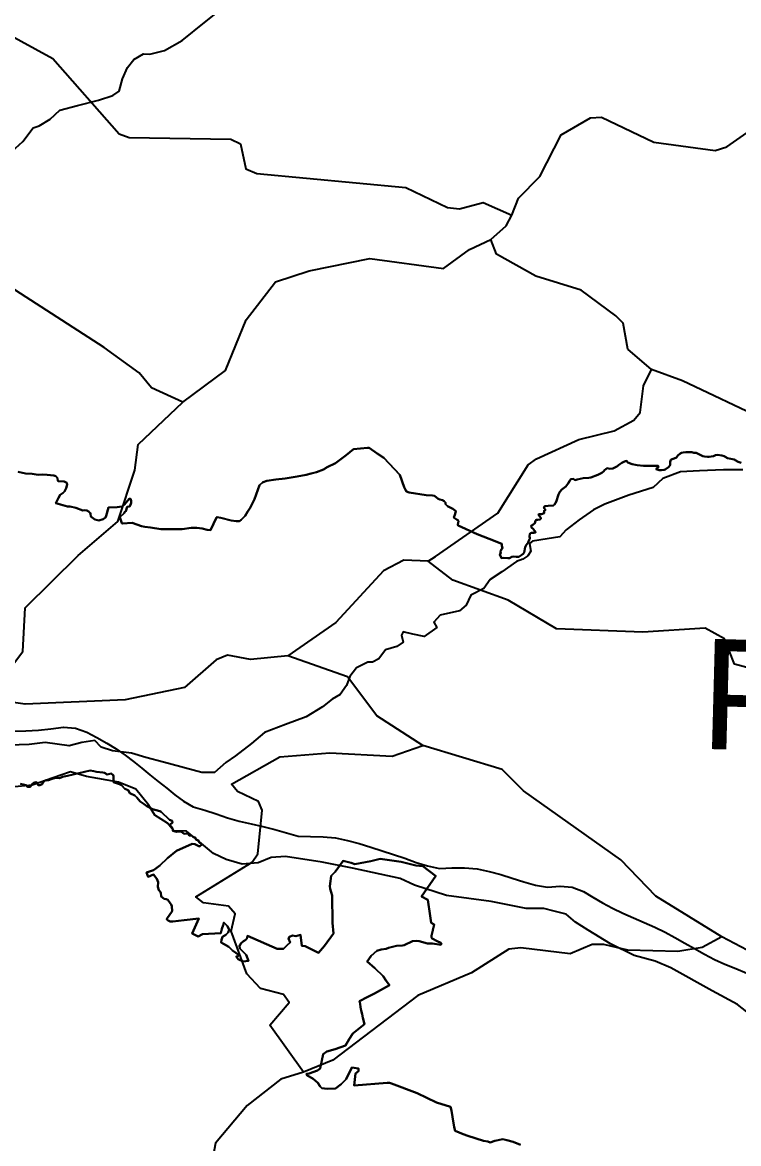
# Model space of a CAD drawing. Header units: metres. Extents: x 13.21 to 19.52, y 42.14 to 46.62.
# Drawn here: x 16.9853 to 17.1312, y 45.3809 to 45.6093 of the extents above; entities that cross this region are included whole.
import ezdxf

# ---------------------------------------------------------------- set-up
doc = ezdxf.new("R2010")
doc.units = ezdxf.units.M
doc.header["$MEASUREMENT"] = 0
for name, color, linetype in [('CESTE', 5, 'Continuous'), ('hr', 9, 'Continuous'), ('naziv_manji', 1, 'Continuous'), ('PRUGE', 7, 'Continuous'), ('RIJEKE', 4, 'Continuous')]:
    doc.layers.add(name, color=color, linetype=linetype)
doc.styles.get("Standard").update_dxf_attribs({"font": 'arial.ttf'})

msp = doc.modelspace()

# ---------------------------------------------------------------- linework, layer by layer
at = {"layer": 'CESTE'}
msp.add_line((17.06796, 45.49957), (17.06946, 45.50049), dxfattribs=at)
for points in [[(16.96383, 45.62035), (16.96847, 45.61604), (16.97472, 45.61296), (16.98141, 45.60751), (16.99148, 45.60196), (17.00497, 45.5866), (17.00702, 45.58585), (17.02775, 45.58556), (17.02968, 45.58461), (17.03076, 45.5795), (17.033, 45.57855), (17.0634, 45.57567), (17.07187, 45.57162), (17.07431, 45.57136), (17.07912, 45.57267), (17.08498, 45.57009)], [(17.08498, 45.57009), (17.08637, 45.57353), (17.09068, 45.57797), (17.09505, 45.58644), (17.10101, 45.5899), (17.10325, 45.59004), (17.11389, 45.58493), (17.12641, 45.58326), (17.12879, 45.584), (17.13784, 45.59028), (17.14971, 45.59358), (17.15224, 45.59335), (17.16047, 45.589), (17.16284, 45.58868), (17.18078, 45.58937), (17.1833, 45.58996), (17.18467, 45.59323), (17.18711, 45.59321), (17.18894, 45.59176), (17.19359, 45.59281), (17.2227, 45.59352)], [(17.01795, 45.53194), (17.01154, 45.5349), (17.00901, 45.53795), (17.00189, 45.54312), (16.97733, 45.55891), (16.96564, 45.56592), (16.95703, 45.56988), (16.95524, 45.57113), (16.95352, 45.57632), (16.94619, 45.57461), (16.93967, 45.57471)], [(17.0807, 45.56507), (17.08384, 45.56786), (17.08498, 45.57009)], [(17.01795, 45.53194), (17.02662, 45.53843), (17.03084, 45.54876), (17.03681, 45.55647), (17.04371, 45.55875), (17.05602, 45.5612), (17.07106, 45.5592), (17.07638, 45.56309), (17.0807, 45.56507)], [(17.11347, 45.53858), (17.10862, 45.54275), (17.10764, 45.54806), (17.1062, 45.54953), (17.09914, 45.55476), (17.08984, 45.55764), (17.08186, 45.56213), (17.0807, 45.56507)], [(17.06946, 45.50049), (17.08214, 45.50934), (17.0883, 45.5192), (17.09003, 45.52043), (17.09862, 45.52432), (17.10583, 45.52612), (17.10987, 45.52832), (17.11116, 45.52987), (17.11178, 45.53526), (17.11347, 45.53858)], [(17.183, 45.51792), (17.16928, 45.52272), (17.16194, 45.52785), (17.15717, 45.52761), (17.14642, 45.53265), (17.14405, 45.53285), (17.1393, 45.52862), (17.1367, 45.52827), (17.11979, 45.53631), (17.11347, 45.53858)], [(16.99659, 45.50072), (17.00471, 45.50764), (17.00817, 45.51807), (17.00886, 45.52335), (17.01795, 45.53194)], [(16.97953, 45.4713), (16.98054, 45.47482), (16.98534, 45.48113), (16.98578, 45.49007), (16.99659, 45.50072)], [(17.06796, 45.49957), (17.063, 45.49974), (17.05881, 45.4976), (17.04913, 45.48705), (17.03931, 45.48029)], [(17.19138, 45.47953), (17.18712, 45.47753), (17.18219, 45.47667), (17.17288, 45.47955), (17.16909, 45.48203), (17.16691, 45.48211), (17.16005, 45.47944), (17.15284, 45.47448), (17.14811, 45.47305), (17.14309, 45.47305), (17.13744, 45.47669), (17.13034, 45.47854), (17.12834, 45.48372), (17.12441, 45.48591), (17.11171, 45.48512), (17.09408, 45.48576), (17.08425, 45.49159), (17.07293, 45.49571), (17.06796, 45.49957)], [(17.03931, 45.48029), (17.03175, 45.4795), (17.02703, 45.4804), (17.02475, 45.47945), (17.01829, 45.47381), (17.00617, 45.47128), (16.98579, 45.4704), (16.97953, 45.4713)], [(17.06685, 45.46201), (17.05746, 45.46803), (17.05149, 45.47598), (17.03931, 45.48029)], [(17.04251, 45.39544), (17.03564, 45.405), (17.03962, 45.40961), (17.03848, 45.41126), (17.03378, 45.4125), (17.03099, 45.41547), (17.02778, 45.42419), (17.02863, 45.42769), (17.02725, 45.42923), (17.02216, 45.42992), (17.02061, 45.43116), (17.03207, 45.43826), (17.03323, 45.4399), (17.03413, 45.44883), (17.03333, 45.45058), (17.02909, 45.4526), (17.02783, 45.45411), (17.03771, 45.4597), (17.0479, 45.46051), (17.06058, 45.45983), (17.06685, 45.46201)], [(17.1278, 45.42302), (17.11431, 45.43129), (17.10719, 45.43871), (17.08734, 45.45273), (17.08299, 45.45713), (17.06685, 45.46201)], [(17.1278, 45.42302), (17.12376, 45.42083), (17.11882, 45.42002), (17.10865, 45.42032), (17.10373, 45.42143), (17.10132, 45.42145), (17.09688, 45.41956), (17.0868, 45.4208), (17.08435, 45.42048), (17.07678, 45.41567), (17.06585, 45.41104), (17.04851, 45.3979), (17.04251, 45.39544)], [(17.16041, 45.41564), (17.15533, 45.41554), (17.14038, 45.41768), (17.13555, 45.41894), (17.1278, 45.42302)], [(17.04251, 45.39544), (17.03788, 45.394), (17.03103, 45.38867), (17.0246, 45.38095), (17.02322, 45.37387), (17.01833, 45.37287), (17.00817, 45.37228), (17.00108, 45.37025), (16.9946, 45.36739), (16.98728, 45.36589), (16.98313, 45.36402), (16.97544, 45.36376), (16.97139, 45.36164), (16.96513, 45.35391)]]:
    msp.add_lwpolyline(points, dxfattribs=at)
at = {"layer": 'hr'}
for points in [[(16.98439, 45.51775), (16.98591, 45.51744), (16.98721, 45.51733), (16.98845, 45.51714), (16.98936, 45.51722), (16.99028, 45.51716), (16.99162, 45.51699), (16.99203, 45.51688), (16.99236, 45.5166), (16.99246, 45.51605), (16.99256, 45.51589), (16.99376, 45.51581), (16.99431, 45.51549), (16.99437, 45.51516), (16.99419, 45.51441), (16.9938, 45.51376), (16.99357, 45.51348), (16.99297, 45.51305), (16.99258, 45.51246), (16.99209, 45.51139), (16.99445, 45.51072), (16.99495, 45.51071), (16.99616, 45.5104), (16.99757, 45.50988), (16.99794, 45.50995), (16.99841, 45.50987), (16.99886, 45.50962), (16.99906, 45.5094), (16.99913, 45.50921), (16.99917, 45.50866), (17.00001, 45.50806), (17.00081, 45.50786), (17.00172, 45.50813), (17.00193, 45.50823), (17.00215, 45.50844), (17.00233, 45.50879), (17.00277, 45.51052), (17.00454, 45.51056), (17.0055, 45.51068), (17.00591, 45.51094), (17.00606, 45.51108), (17.00697, 45.51226), (17.00728, 45.51223), (17.00743, 45.51186), (17.0074, 45.51144), (17.00729, 45.51106), (17.00706, 45.51067), (17.00661, 45.51063), (17.00632, 45.50976), (17.00611, 45.50962), (17.006, 45.50935), (17.00508, 45.50851), (17.00552, 45.50729), (17.00566, 45.50726), (17.00763, 45.50739), (17.00949, 45.5067), (17.01017, 45.50654), (17.01132, 45.50642), (17.01345, 45.50611), (17.01779, 45.50607), (17.01965, 45.50632), (17.0208, 45.50636), (17.0219, 45.5062), (17.02291, 45.50592), (17.02358, 45.50589), (17.02477, 45.50844), (17.02496, 45.50851), (17.02571, 45.50839), (17.02778, 45.50783), (17.02883, 45.5077), (17.02947, 45.50769), (17.02982, 45.50795), (17.03063, 45.5088), (17.03109, 45.5096), (17.03165, 45.51044), (17.03215, 45.51138), (17.03251, 45.51218), (17.03357, 45.51505), (17.03416, 45.51559), (17.03429, 45.51563), (17.03508, 45.5159), (17.03688, 45.51619), (17.03879, 45.5164), (17.04126, 45.51679), (17.04306, 45.51714), (17.0441, 45.51745), (17.04519, 45.51766), (17.04662, 45.51827), (17.04738, 45.51871), (17.04908, 45.51953), (17.04988, 45.52017), (17.05125, 45.52116), (17.05274, 45.52237), (17.05556, 45.52264), (17.05593, 45.52266), (17.05754, 45.52151), (17.05893, 45.52059), (17.06215, 45.51717), (17.06301, 45.51466), (17.06334, 45.5141), (17.06354, 45.51377), (17.06409, 45.51358), (17.06755, 45.51299), (17.06879, 45.51292), (17.06925, 45.51285), (17.07, 45.51229), (17.07033, 45.51212), (17.07082, 45.51196), (17.07122, 45.51177), (17.07144, 45.51154), (17.07145, 45.51118), (17.07187, 45.51079), (17.07294, 45.51023), (17.07347, 45.50982), (17.07357, 45.50971), (17.07328, 45.50877), (17.07315, 45.50852), (17.07324, 45.50837), (17.07384, 45.50797), (17.074, 45.5079), (17.07413, 45.50769), (17.074, 45.50701), (17.07407, 45.50685), (17.07791, 45.50506), (17.08039, 45.5041), (17.08292, 45.50307), (17.08295, 45.50292), (17.08291, 45.50265), (17.08306, 45.50226), (17.08272, 45.50173), (17.08266, 45.50146), (17.08271, 45.50123), (17.08256, 45.50091), (17.08288, 45.50019), (17.08333, 45.50023), (17.08415, 45.50018), (17.08454, 45.50016), (17.08501, 45.50047), (17.08534, 45.50049), (17.08589, 45.50045), (17.08644, 45.50046), (17.08703, 45.50082), (17.08729, 45.50108), (17.0875, 45.50135), (17.0877, 45.5024), (17.08787, 45.5028), (17.08808, 45.50306), (17.0883, 45.50333), (17.08854, 45.50391), (17.08868, 45.50409), (17.08868, 45.50429), (17.08856, 45.5045), (17.08855, 45.50471), (17.08863, 45.505), (17.08868, 45.5051), (17.08895, 45.50531), (17.08953, 45.5053), (17.08978, 45.50539), (17.08977, 45.50566), (17.08959, 45.50574), (17.0893, 45.50612), (17.08905, 45.50632), (17.08896, 45.50652), (17.08894, 45.50677), (17.08927, 45.50698), (17.08965, 45.50729), (17.08983, 45.50781), (17.08996, 45.50798), (17.0903, 45.50796), (17.09073, 45.50803), (17.09086, 45.50818), (17.09089, 45.50839), (17.09059, 45.50871), (17.0904, 45.50899), (17.09046, 45.50912), (17.09064, 45.50911), (17.09102, 45.50913), (17.09156, 45.50935), (17.09157, 45.50965), (17.09147, 45.50972), (17.09183, 45.51003), (17.09151, 45.51044), (17.09169, 45.51076), (17.09237, 45.51086), (17.09348, 45.51093), (17.09366, 45.51109), (17.094, 45.51162), (17.09446, 45.51315), (17.09473, 45.51371), (17.09516, 45.51414), (17.09599, 45.5148), (17.09642, 45.51534), (17.09686, 45.51603), (17.09703, 45.51624), (17.09746, 45.51631), (17.0979, 45.51608), (17.09828, 45.51621), (17.09949, 45.51647), (17.10068, 45.51653), (17.10109, 45.51661), (17.10249, 45.51713), (17.10334, 45.51759), (17.1037, 45.51788), (17.10386, 45.5181), (17.10443, 45.5185), (17.10496, 45.51839), (17.10556, 45.51845), (17.10635, 45.51888), (17.10698, 45.51935), (17.10737, 45.5196), (17.10795, 45.51989), (17.10835, 45.51998), (17.10864, 45.51968), (17.10953, 45.51934), (17.11054, 45.5191), (17.11184, 45.51897), (17.11439, 45.519), (17.11483, 45.51895), (17.11485, 45.51872), (17.11473, 45.51862), (17.11455, 45.51853), (17.11438, 45.51829), (17.11502, 45.51811), (17.11548, 45.51807), (17.11602, 45.51814), (17.1162, 45.51823), (17.11688, 45.5187), (17.11723, 45.5191), (17.11722, 45.5194), (17.11728, 45.51979), (17.11741, 45.5202), (17.11763, 45.52034), (17.11807, 45.52046), (17.11854, 45.52068), (17.11883, 45.52108), (17.11922, 45.52145), (17.11953, 45.52161), (17.1199, 45.52173), (17.12043, 45.52179), (17.121, 45.52179), (17.12164, 45.52174), (17.12208, 45.52165), (17.12255, 45.52165), (17.12349, 45.52115), (17.1239, 45.52098), (17.12426, 45.52087), (17.12483, 45.52081), (17.12522, 45.52082), (17.12561, 45.52087), (17.12609, 45.52098), (17.12651, 45.52113), (17.12687, 45.52121), (17.12779, 45.52107), (17.12826, 45.52094), (17.12891, 45.52055), (17.13032, 45.52025), (17.13099, 45.51987), (17.13113, 45.51981), (17.13169, 45.5196)], [(17.13169, 45.5196), (17.13113, 45.51981), (17.13099, 45.51987), (17.13032, 45.52025), (17.12891, 45.52055), (17.12826, 45.52094), (17.12779, 45.52107), (17.12687, 45.52121), (17.12651, 45.52113), (17.12609, 45.52098), (17.12561, 45.52087), (17.12522, 45.52082), (17.12483, 45.52081), (17.12426, 45.52087), (17.1239, 45.52098), (17.12349, 45.52115), (17.12255, 45.52165), (17.12208, 45.52165), (17.12164, 45.52174), (17.121, 45.52179), (17.12043, 45.52179), (17.1199, 45.52173), (17.11953, 45.52161), (17.11922, 45.52145), (17.11883, 45.52108), (17.11854, 45.52068), (17.11807, 45.52046), (17.11763, 45.52034), (17.11741, 45.5202), (17.11728, 45.51979), (17.11722, 45.5194), (17.11723, 45.5191), (17.11688, 45.5187), (17.1162, 45.51823), (17.11602, 45.51814), (17.11548, 45.51807), (17.11502, 45.51811), (17.11438, 45.51829), (17.11455, 45.51853), (17.11473, 45.51862), (17.11485, 45.51872), (17.11483, 45.51895), (17.11439, 45.519), (17.11184, 45.51897), (17.11054, 45.5191), (17.10953, 45.51934), (17.10864, 45.51968), (17.10835, 45.51998), (17.10795, 45.51989), (17.10737, 45.5196), (17.10698, 45.51935), (17.10635, 45.51888), (17.10556, 45.51845), (17.10496, 45.51839), (17.10443, 45.5185), (17.10386, 45.5181), (17.1037, 45.51788), (17.10334, 45.51759), (17.10249, 45.51713), (17.10109, 45.51661), (17.10068, 45.51653), (17.09949, 45.51647), (17.09828, 45.51621), (17.0979, 45.51608), (17.09746, 45.51631), (17.09703, 45.51624), (17.09686, 45.51603), (17.09642, 45.51534), (17.09599, 45.5148), (17.09516, 45.51414), (17.09473, 45.51371), (17.09446, 45.51315), (17.094, 45.51162), (17.09366, 45.51109), (17.09348, 45.51093), (17.09237, 45.51086), (17.09169, 45.51076), (17.09151, 45.51044), (17.09183, 45.51003), (17.09147, 45.50972), (17.09157, 45.50965), (17.09156, 45.50935), (17.09102, 45.50913), (17.09064, 45.50911), (17.09046, 45.50912), (17.0904, 45.50899), (17.09059, 45.50871), (17.09089, 45.50839), (17.09086, 45.50818), (17.09073, 45.50803), (17.0903, 45.50796), (17.08996, 45.50798), (17.08983, 45.50781), (17.08965, 45.50729), (17.08927, 45.50698), (17.08894, 45.50677), (17.08896, 45.50652), (17.08905, 45.50632), (17.0893, 45.50612), (17.08959, 45.50574), (17.08977, 45.50566), (17.08978, 45.50539), (17.08953, 45.5053), (17.08895, 45.50531), (17.08868, 45.5051), (17.08863, 45.505), (17.08855, 45.50471), (17.08856, 45.5045), (17.08868, 45.50429), (17.08868, 45.50409), (17.08854, 45.50391), (17.0883, 45.50333), (17.08808, 45.50306), (17.08787, 45.5028), (17.0877, 45.5024), (17.0875, 45.50135), (17.08729, 45.50108), (17.08703, 45.50082), (17.08644, 45.50046), (17.08589, 45.50045), (17.08534, 45.50049), (17.08501, 45.50047), (17.08454, 45.50016), (17.08415, 45.50018), (17.08333, 45.50023), (17.08288, 45.50019), (17.08256, 45.50091), (17.08271, 45.50123), (17.08266, 45.50146), (17.08272, 45.50173), (17.08306, 45.50226), (17.08291, 45.50265), (17.08295, 45.50292), (17.08292, 45.50307), (17.08039, 45.5041), (17.07791, 45.50506), (17.07407, 45.50685), (17.074, 45.50701), (17.07413, 45.50769), (17.074, 45.5079), (17.07384, 45.50797), (17.07324, 45.50837), (17.07315, 45.50852), (17.07328, 45.50877), (17.07357, 45.50971), (17.07347, 45.50982), (17.07294, 45.51023), (17.07187, 45.51079), (17.07145, 45.51118), (17.07144, 45.51154), (17.07122, 45.51177), (17.07082, 45.51196), (17.07033, 45.51212), (17.07, 45.51229), (17.06925, 45.51285), (17.06879, 45.51292), (17.06755, 45.51299), (17.06409, 45.51358), (17.06354, 45.51377), (17.06334, 45.5141), (17.06301, 45.51466), (17.06215, 45.51717), (17.05893, 45.52059), (17.05754, 45.52151), (17.05593, 45.52266), (17.05556, 45.52264), (17.05274, 45.52237), (17.05125, 45.52116), (17.04988, 45.52017), (17.04908, 45.51953), (17.04738, 45.51871), (17.04662, 45.51827), (17.04519, 45.51766), (17.0441, 45.51745), (17.04306, 45.51714), (17.04126, 45.51679), (17.03879, 45.5164), (17.03688, 45.51619), (17.03508, 45.5159), (17.03429, 45.51563), (17.03416, 45.51559), (17.03357, 45.51505), (17.03251, 45.51218), (17.03215, 45.51138), (17.03165, 45.51044), (17.03109, 45.5096), (17.03063, 45.5088), (17.02982, 45.50795), (17.02947, 45.50769), (17.02883, 45.5077), (17.02778, 45.50783), (17.02571, 45.50839), (17.02496, 45.50851), (17.02477, 45.50844), (17.02358, 45.50589), (17.02291, 45.50592), (17.0219, 45.5062), (17.0208, 45.50636), (17.01965, 45.50632), (17.01779, 45.50607), (17.01345, 45.50611), (17.01132, 45.50642), (17.01017, 45.50654), (17.00949, 45.5067), (17.00763, 45.50739), (17.00566, 45.50726), (17.00552, 45.50729), (17.00508, 45.50851), (17.006, 45.50935), (17.00611, 45.50962), (17.00632, 45.50976), (17.00661, 45.51063), (17.00706, 45.51067), (17.00729, 45.51106), (17.0074, 45.51144), (17.00743, 45.51186), (17.00728, 45.51223), (17.00697, 45.51226), (17.00606, 45.51108), (17.00591, 45.51094), (17.0055, 45.51068), (17.00454, 45.51056), (17.00277, 45.51052), (17.00233, 45.50879), (17.00215, 45.50844), (17.00193, 45.50823), (17.00172, 45.50813), (17.00081, 45.50786), (17.00001, 45.50806), (16.99917, 45.50866), (16.99913, 45.50921), (16.99906, 45.5094), (16.99886, 45.50962), (16.99841, 45.50987), (16.99794, 45.50995), (16.99757, 45.50988), (16.99616, 45.5104), (16.99495, 45.51071), (16.99445, 45.51072), (16.99209, 45.51139), (16.99258, 45.51246), (16.99297, 45.51305), (16.99357, 45.51348), (16.9938, 45.51376), (16.99419, 45.51441), (16.99437, 45.51516), (16.99431, 45.51549), (16.99376, 45.51581), (16.99256, 45.51589), (16.99246, 45.51605), (16.99236, 45.5166), (16.99203, 45.51688), (16.99162, 45.51699), (16.99028, 45.51716), (16.98936, 45.51722), (16.98845, 45.51714), (16.98721, 45.51733), (16.98591, 45.51744), (16.98439, 45.51775)], [(17.08672, 45.38062), (17.08524, 45.38121), (17.08396, 45.38161), (17.08317, 45.38179), (17.0815, 45.38144), (17.08059, 45.38114), (17.08007, 45.38129), (17.07922, 45.38143), (17.07603, 45.38244), (17.07504, 45.38283), (17.07343, 45.38346), (17.07325, 45.38421), (17.0729, 45.38632), (17.07272, 45.38766), (17.07251, 45.38837), (17.06964, 45.38923), (17.06569, 45.39114), (17.06048, 45.3931), (17.06006, 45.39329), (17.05958, 45.39329), (17.05285, 45.39271), (17.05311, 45.3952), (17.05371, 45.39562), (17.05371, 45.39621), (17.05237, 45.39637), (17.05121, 45.394), (17.05018, 45.39302), (17.04903, 45.39212), (17.04734, 45.39207), (17.04628, 45.39217), (17.04612, 45.39231), (17.0459, 45.39251), (17.04542, 45.39324), (17.04452, 45.39407), (17.04324, 45.39483), (17.04311, 45.39509), (17.0437, 45.39516), (17.04538, 45.39577), (17.04591, 45.39619), (17.04654, 45.39909), (17.04729, 45.39963), (17.04901, 45.40014), (17.05107, 45.40087), (17.05184, 45.40216), (17.05257, 45.40334), (17.05498, 45.40521), (17.05463, 45.4065), (17.05449, 45.40726), (17.05429, 45.40802), (17.05415, 45.40867), (17.05405, 45.40934), (17.05392, 45.4099), (17.05552, 45.41073), (17.05703, 45.4115), (17.06003, 45.41319), (17.05936, 45.41408), (17.05874, 45.41501), (17.05707, 45.41665), (17.05552, 45.418), (17.05635, 45.41915), (17.0575, 45.42017), (17.05833, 45.42044), (17.0594, 45.42056), (17.05987, 45.42078), (17.0615, 45.42117), (17.06271, 45.42123), (17.06307, 45.42133), (17.06477, 45.42214), (17.06546, 45.42218), (17.06608, 45.4221), (17.06779, 45.42167), (17.06879, 45.42164), (17.07048, 45.42136), (17.07064, 45.4215), (17.07053, 45.4218), (17.06979, 45.42214), (17.06877, 45.42268), (17.06861, 45.42291), (17.0686, 45.42321), (17.06915, 45.42552), (17.06856, 45.42584), (17.06837, 45.4273), (17.06784, 45.43053), (17.06657, 45.43126), (17.06949, 45.43543), (17.06941, 45.43545), (17.06684, 45.4374), (17.06541, 45.43758), (17.06242, 45.4383), (17.05813, 45.43889), (17.05624, 45.43843), (17.05297, 45.43781), (17.05223, 45.43806), (17.05061, 45.43849), (17.04898, 45.43629), (17.04819, 45.43543), (17.04802, 45.43439), (17.04792, 45.43334), (17.04799, 45.43282), (17.04838, 45.43144), (17.04847, 45.42587), (17.04861, 45.42371), (17.0468, 45.4212), (17.0456, 45.41972), (17.04289, 45.42114), (17.04216, 45.4212), (17.0419, 45.42341), (17.04097, 45.42315), (17.04032, 45.4233), (17.0397, 45.42298), (17.03949, 45.42265), (17.03984, 45.42184), (17.03918, 45.42129), (17.03845, 45.42057), (17.03718, 45.42056), (17.03111, 45.42319), (17.03097, 45.42263), (17.03081, 45.42241), (17.03028, 45.4221), (17.02982, 45.42173), (17.02946, 45.42116), (17.02957, 45.42064), (17.03086, 45.41932), (17.03132, 45.41813), (17.03026, 45.41801), (17.02919, 45.41849), (17.02881, 45.41901), (17.02908, 45.41904), (17.02939, 45.41926), (17.02809, 45.42026), (17.0273, 45.421), (17.02623, 45.42162), (17.02575, 45.42185), (17.02579, 45.42237), (17.026, 45.42303), (17.02673, 45.42345), (17.0272, 45.4239), (17.02741, 45.42446), (17.02702, 45.4252), (17.02631, 45.42594), (17.02618, 45.42542), (17.02586, 45.42467), (17.02566, 45.42377), (17.02197, 45.42356), (17.02105, 45.42307), (17.01986, 45.42366), (17.02063, 45.42555), (17.0212, 45.42675), (17.01823, 45.42638), (17.01588, 45.42616), (17.01538, 45.42617), (17.01497, 45.42635), (17.01475, 45.42649), (17.01464, 45.4266), (17.01465, 45.42671), (17.01577, 45.42826), (17.01568, 45.42923), (17.01555, 45.42957), (17.01538, 45.4299), (17.01489, 45.43055), (17.01453, 45.43068), (17.01413, 45.43079), (17.01355, 45.4312), (17.01347, 45.43202), (17.01304, 45.4325), (17.01284, 45.43321), (17.01289, 45.43414), (17.01266, 45.43484), (17.01195, 45.4357), (17.01088, 45.43522), (17.01051, 45.43609), (17.01198, 45.43662), (17.01246, 45.43692), (17.01326, 45.43753), (17.0148, 45.43901), (17.01664, 45.44055), (17.01985, 45.44196), (17.02036, 45.4419), (17.02131, 45.44144), (17.02184, 45.4418), (17.02133, 45.44221), (17.02115, 45.4426), (17.02106, 45.44268), (17.02064, 45.44276), (17.02045, 45.44322), (17.01995, 45.44337), (17.01971, 45.44366), (17.01925, 45.44366), (17.019, 45.44407), (17.01823, 45.44402), (17.01766, 45.4444), (17.01721, 45.44451), (17.01666, 45.4444), (17.01593, 45.44458), (17.01584, 45.44516), (17.01528, 45.44582), (17.01585, 45.44633), (17.01576, 45.44662), (17.01521, 45.44687), (17.0135, 45.44845), (17.01322, 45.44863), (17.01174, 45.44905), (17.0106, 45.44964), (17.01004, 45.45006), (17.00923, 45.4506), (17.00856, 45.45141), (17.00816, 45.45182), (17.00728, 45.45219), (17.00712, 45.45232), (17.00677, 45.45289), (17.00615, 45.45318), (17.00542, 45.45394), (17.00501, 45.45415), (17.00443, 45.45434), (17.00383, 45.4545), (17.00384, 45.45577), (17.00376, 45.45598), (17.00334, 45.45627), (17.00251, 45.45612), (17.002, 45.4564), (17.00167, 45.45647), (17.00032, 45.4566), (16.99977, 45.45679), (16.99903, 45.45688), (16.99445, 45.45583), (16.99339, 45.45561), (16.99312, 45.45545), (16.99273, 45.45533), (16.99231, 45.4554), (16.99181, 45.45533), (16.99129, 45.45522), (16.99058, 45.45492), (16.99024, 45.45486), (16.98992, 45.45491), (16.98977, 45.45472), (16.98947, 45.4545), (16.98927, 45.4541), (16.98883, 45.45395), (16.98849, 45.45392), (16.9882, 45.45449), (16.98796, 45.45454), (16.9876, 45.45438), (16.98729, 45.45417), (16.98681, 45.45356), (16.98627, 45.45358), (16.98602, 45.4539), (16.98548, 45.45402), (16.98486, 45.45421)], [(16.98486, 45.45421), (16.98548, 45.45402), (16.98602, 45.4539), (16.98627, 45.45358), (16.98681, 45.45356), (16.98729, 45.45417), (16.9876, 45.45438), (16.98796, 45.45454), (16.9882, 45.45449), (16.98849, 45.45392), (16.98883, 45.45395), (16.98927, 45.4541), (16.98947, 45.4545), (16.98977, 45.45472), (16.98992, 45.45491), (16.99024, 45.45486), (16.99058, 45.45492), (16.99129, 45.45522), (16.99181, 45.45533), (16.99231, 45.4554), (16.99273, 45.45533), (16.99312, 45.45545), (16.99339, 45.45561), (16.99445, 45.45583), (16.99903, 45.45688), (16.99977, 45.45679), (17.00032, 45.4566), (17.00167, 45.45647), (17.002, 45.4564), (17.00251, 45.45612), (17.00334, 45.45627), (17.00376, 45.45598), (17.00384, 45.45577), (17.00383, 45.4545), (17.00443, 45.45434), (17.00501, 45.45415), (17.00542, 45.45394), (17.00615, 45.45318), (17.00677, 45.45289), (17.00712, 45.45232), (17.00728, 45.45219), (17.00816, 45.45182), (17.00856, 45.45141), (17.00923, 45.4506), (17.01004, 45.45006), (17.0106, 45.44964), (17.01174, 45.44905), (17.01322, 45.44863), (17.0135, 45.44845), (17.01521, 45.44687), (17.01576, 45.44662), (17.01585, 45.44633), (17.01528, 45.44582), (17.01584, 45.44516), (17.01593, 45.44458), (17.01666, 45.4444), (17.01721, 45.44451), (17.01766, 45.4444), (17.01823, 45.44402), (17.019, 45.44407), (17.01925, 45.44366), (17.01971, 45.44366), (17.01995, 45.44337), (17.02045, 45.44322), (17.02064, 45.44276), (17.02106, 45.44268), (17.02115, 45.4426), (17.02133, 45.44221), (17.02184, 45.4418), (17.02131, 45.44144), (17.02036, 45.4419), (17.01985, 45.44196), (17.01664, 45.44055), (17.0148, 45.43901), (17.01326, 45.43753), (17.01246, 45.43692), (17.01198, 45.43662), (17.01051, 45.43609), (17.01088, 45.43522), (17.01195, 45.4357), (17.01266, 45.43484), (17.01289, 45.43414), (17.01284, 45.43321), (17.01304, 45.4325), (17.01347, 45.43202), (17.01355, 45.4312), (17.01413, 45.43079), (17.01453, 45.43068), (17.01489, 45.43055), (17.01538, 45.4299), (17.01555, 45.42957), (17.01568, 45.42923), (17.01577, 45.42826), (17.01465, 45.42671), (17.01464, 45.4266), (17.01475, 45.42649), (17.01497, 45.42635), (17.01538, 45.42617), (17.01588, 45.42616), (17.01823, 45.42638), (17.0212, 45.42675), (17.02063, 45.42555), (17.01986, 45.42366), (17.02105, 45.42307), (17.02197, 45.42356), (17.02566, 45.42377), (17.02586, 45.42467), (17.02618, 45.42542), (17.02631, 45.42594), (17.02702, 45.4252), (17.02741, 45.42446), (17.0272, 45.4239), (17.02673, 45.42345), (17.026, 45.42303), (17.02579, 45.42237), (17.02575, 45.42185), (17.02623, 45.42162), (17.0273, 45.421), (17.02809, 45.42026), (17.02939, 45.41926), (17.02908, 45.41904), (17.02881, 45.41901), (17.02919, 45.41849), (17.03026, 45.41801), (17.03132, 45.41813), (17.03086, 45.41932), (17.02957, 45.42064), (17.02946, 45.42116), (17.02982, 45.42173), (17.03028, 45.4221), (17.03081, 45.42241), (17.03097, 45.42263), (17.03111, 45.42319), (17.03718, 45.42056), (17.03845, 45.42057), (17.03918, 45.42129), (17.03984, 45.42184), (17.03949, 45.42265), (17.0397, 45.42298), (17.04032, 45.4233), (17.04097, 45.42315), (17.0419, 45.42341), (17.04216, 45.4212), (17.04289, 45.42114), (17.0456, 45.41972), (17.0468, 45.4212), (17.04861, 45.42371), (17.04847, 45.42587), (17.04838, 45.43144), (17.04799, 45.43282), (17.04792, 45.43334), (17.04802, 45.43439), (17.04819, 45.43543), (17.04898, 45.43629), (17.05061, 45.43849), (17.05223, 45.43806), (17.05297, 45.43781), (17.05624, 45.43843), (17.05813, 45.43889), (17.06242, 45.4383), (17.06541, 45.43758), (17.06684, 45.4374), (17.06941, 45.43545), (17.06949, 45.43543), (17.06657, 45.43126), (17.06784, 45.43053), (17.06837, 45.4273), (17.06856, 45.42584), (17.06915, 45.42552), (17.0686, 45.42321), (17.06861, 45.42291), (17.06877, 45.42268), (17.06979, 45.42214), (17.07053, 45.4218), (17.07064, 45.4215), (17.07048, 45.42136), (17.06879, 45.42164), (17.06779, 45.42167), (17.06608, 45.4221), (17.06546, 45.42218), (17.06477, 45.42214), (17.06307, 45.42133), (17.06271, 45.42123), (17.0615, 45.42117), (17.05987, 45.42078), (17.0594, 45.42056), (17.05833, 45.42044), (17.0575, 45.42017), (17.05635, 45.41915), (17.05552, 45.418), (17.05707, 45.41665), (17.05874, 45.41501), (17.05936, 45.41408), (17.06003, 45.41319), (17.05703, 45.4115), (17.05552, 45.41073), (17.05392, 45.4099), (17.05405, 45.40934), (17.05415, 45.40867), (17.05429, 45.40802), (17.05449, 45.40726), (17.05463, 45.4065), (17.05498, 45.40521), (17.05257, 45.40334), (17.05184, 45.40216), (17.05107, 45.40087), (17.04901, 45.40014), (17.04729, 45.39963), (17.04654, 45.39909), (17.04591, 45.39619), (17.04538, 45.39577), (17.0437, 45.39516), (17.04311, 45.39509), (17.04324, 45.39483), (17.04452, 45.39407), (17.04542, 45.39324), (17.0459, 45.39251), (17.04612, 45.39231), (17.04628, 45.39217), (17.04734, 45.39207), (17.04903, 45.39212), (17.05018, 45.39302), (17.05121, 45.394), (17.05237, 45.39637), (17.05371, 45.39621), (17.05371, 45.39562), (17.05311, 45.3952), (17.05285, 45.39271), (17.05958, 45.39329), (17.06006, 45.39329), (17.06048, 45.3931), (17.06569, 45.39114), (17.06964, 45.38923), (17.07251, 45.38837), (17.07272, 45.38766), (17.0729, 45.38632), (17.07325, 45.38421), (17.07343, 45.38346), (17.07504, 45.38283), (17.07603, 45.38244), (17.07922, 45.38143), (17.08007, 45.38129), (17.08059, 45.38114), (17.0815, 45.38144), (17.08317, 45.38179), (17.08396, 45.38161), (17.08524, 45.38121), (17.08672, 45.38062)]]:
    msp.add_lwpolyline(points, dxfattribs=at)
at = {"layer": 'PRUGE'}
msp.add_lwpolyline([(16.98342, 45.4649), (16.98597, 45.46499), (16.98852, 45.46514), (16.99105, 45.46537), (16.9936, 45.46575), (16.9936, 45.46575), (16.99605, 45.46554), (16.99835, 45.46469), (17.00044, 45.46365), (17.00242, 45.4625), (17.00433, 45.4613), (17.00616, 45.46005), (17.0079, 45.45872), (17.00956, 45.45736), (17.01123, 45.456), (17.01293, 45.45465), (17.01466, 45.45332), (17.01631, 45.45195), (17.01809, 45.45065), (17.02006, 45.44952), (17.0224, 45.44879), (17.02474, 45.44806), (17.02703, 45.44726), (17.02941, 45.4466), (17.03183, 45.44602), (17.03427, 45.44547), (17.03668, 45.44489), (17.03905, 45.4442), (17.04141, 45.44351), (17.04395, 45.44343), (17.04651, 45.44338), (17.04905, 45.44317), (17.05151, 45.44267), (17.05389, 45.44201), (17.05622, 45.44126), (17.05854, 45.44051), (17.06086, 45.43977), (17.06319, 45.43901), (17.06546, 45.43818), (17.0678, 45.43745), (17.07026, 45.43696), (17.0728, 45.43709), (17.0728, 45.43709), (17.07536, 45.4371), (17.07789, 45.43684), (17.08035, 45.43635), (17.08274, 45.4357), (17.08508, 45.43497), (17.0874, 45.43422), (17.08979, 45.43356), (17.09226, 45.43311), (17.09482, 45.43336), (17.09482, 45.43336), (17.09728, 45.43315), (17.09956, 45.43227), (17.10148, 45.43109), (17.10345, 45.42993), (17.10552, 45.42888), (17.10762, 45.42785), (17.10976, 45.42687), (17.11193, 45.42593), (17.1141, 45.42498), (17.11621, 45.42396), (17.11823, 45.42287), (17.12024, 45.42175), (17.12223, 45.42063), (17.12424, 45.41951), (17.12627, 45.41841), (17.12841, 45.41743), (17.13065, 45.41656), (17.13284, 45.41562)], dxfattribs=at)
at = {"layer": 'RIJEKE'}
for points in [[(16.98237, 45.58234), (16.98532, 45.58508), (16.98745, 45.58783), (16.98867, 45.58825), (16.99091, 45.58965), (16.99287, 45.59148), (16.99647, 45.59238), (17.00072, 45.59351), (17.00368, 45.59443), (17.00499, 45.59534), (17.00565, 45.59787), (17.00666, 45.60016), (17.00796, 45.60176), (17.00993, 45.6029), (17.01123, 45.60289), (17.01418, 45.60358), (17.01778, 45.60563), (17.02238, 45.60929), (17.026, 45.61226)], [(17.13206, 45.51816), (17.12814, 45.51818), (17.12324, 45.51797), (17.11932, 45.51775), (17.11573, 45.51639), (17.11376, 45.51456), (17.10885, 45.51298), (17.10394, 45.51116), (17.10165, 45.51002), (17.09871, 45.50796), (17.09607, 45.50591), (17.09477, 45.50454), (17.09216, 45.50409), (17.08922, 45.50364), (17.08856, 45.50318), (17.08888, 45.50158), (17.08821, 45.50067), (17.08724, 45.49998), (17.08593, 45.49952), (17.08291, 45.4974), (17.0806, 45.49582), (17.07928, 45.49399), (17.07665, 45.49263), (17.07565, 45.49057), (17.07431, 45.48943), (17.07039, 45.48853), (17.06908, 45.48716), (17.06972, 45.48602), (17.06709, 45.4842), (17.06481, 45.48467), (17.06286, 45.48514), (17.06286, 45.48514), (17.06252, 45.48446), (17.06284, 45.48307), (17.06152, 45.48216), (17.05923, 45.48149), (17.0579, 45.47967), (17.05658, 45.47898), (17.05561, 45.479), (17.05561, 45.479), (17.05332, 45.47785), (17.052, 45.47603), (17.05132, 45.4742), (17.04999, 45.47237), (17.04834, 45.47147), (17.04638, 45.46988), (17.04309, 45.46783), (17.03883, 45.46625), (17.03457, 45.46466), (17.03194, 45.46239), (17.02866, 45.45988), (17.02668, 45.45851), (17.02438, 45.45648), (17.02178, 45.45649), (17.01397, 45.45859), (17.01041, 45.45953), (17.00749, 45.46045), (17.00358, 45.46094), (17.0013, 45.46164), (17, 45.46302), (17, 45.46302), (16.99739, 45.46258), (16.99479, 45.4619), (16.9899, 45.46262), (16.9899, 45.46262), (16.98663, 45.46219), (16.98044, 45.46198)], [(17.13419, 45.40671), (17.13097, 45.40925), (17.1258, 45.41204), (17.11739, 45.41667), (17.11416, 45.41808), (17.10993, 45.41924), (17.10509, 45.42157), (17.10055, 45.42436), (17.09798, 45.42598), (17.09603, 45.4276), (17.09361, 45.42823), (17.09149, 45.42877), (17.09149, 45.42877), (17.08791, 45.42879), (17.08075, 45.43021), (17.07165, 45.43142), (17.06517, 45.43352), (17.06225, 45.43491), (17.0525, 45.43703), (17.04632, 45.43821), (17.03885, 45.43941), (17.03885, 45.43941), (17.03591, 45.4392), (17.03329, 45.43806), (17.03003, 45.43785), (17.02678, 45.4388), (17.02419, 45.43996), (17.02096, 45.44273), (17.0187, 45.44457), (17.0187, 45.44457), (17.01609, 45.44458), (17.01482, 45.4462), (17.01223, 45.44781), (17.01093, 45.44989), (17.00838, 45.45311), (17.0048, 45.45451), (16.9983, 45.4557), (16.99505, 45.45663), (16.99505, 45.45663), (16.99308, 45.45595), (16.98721, 45.45392), (16.98295, 45.45348)]]:
    msp.add_lwpolyline(points, dxfattribs=at)

# ---------------------------------------------------------------- texts
at = {"layer": 'naziv_manji', "insert": (17.12379, 45.48378), "char_height": 0.0224579, "width": 0.1272613, "attachment_point": 1, "rotation": 358.4817}
msp.add_mtext('{\\fArial CE|b0|i0|c238|p34;Pakrac}       ', dxfattribs=at)

doc.saveas('drawing.dxf')
